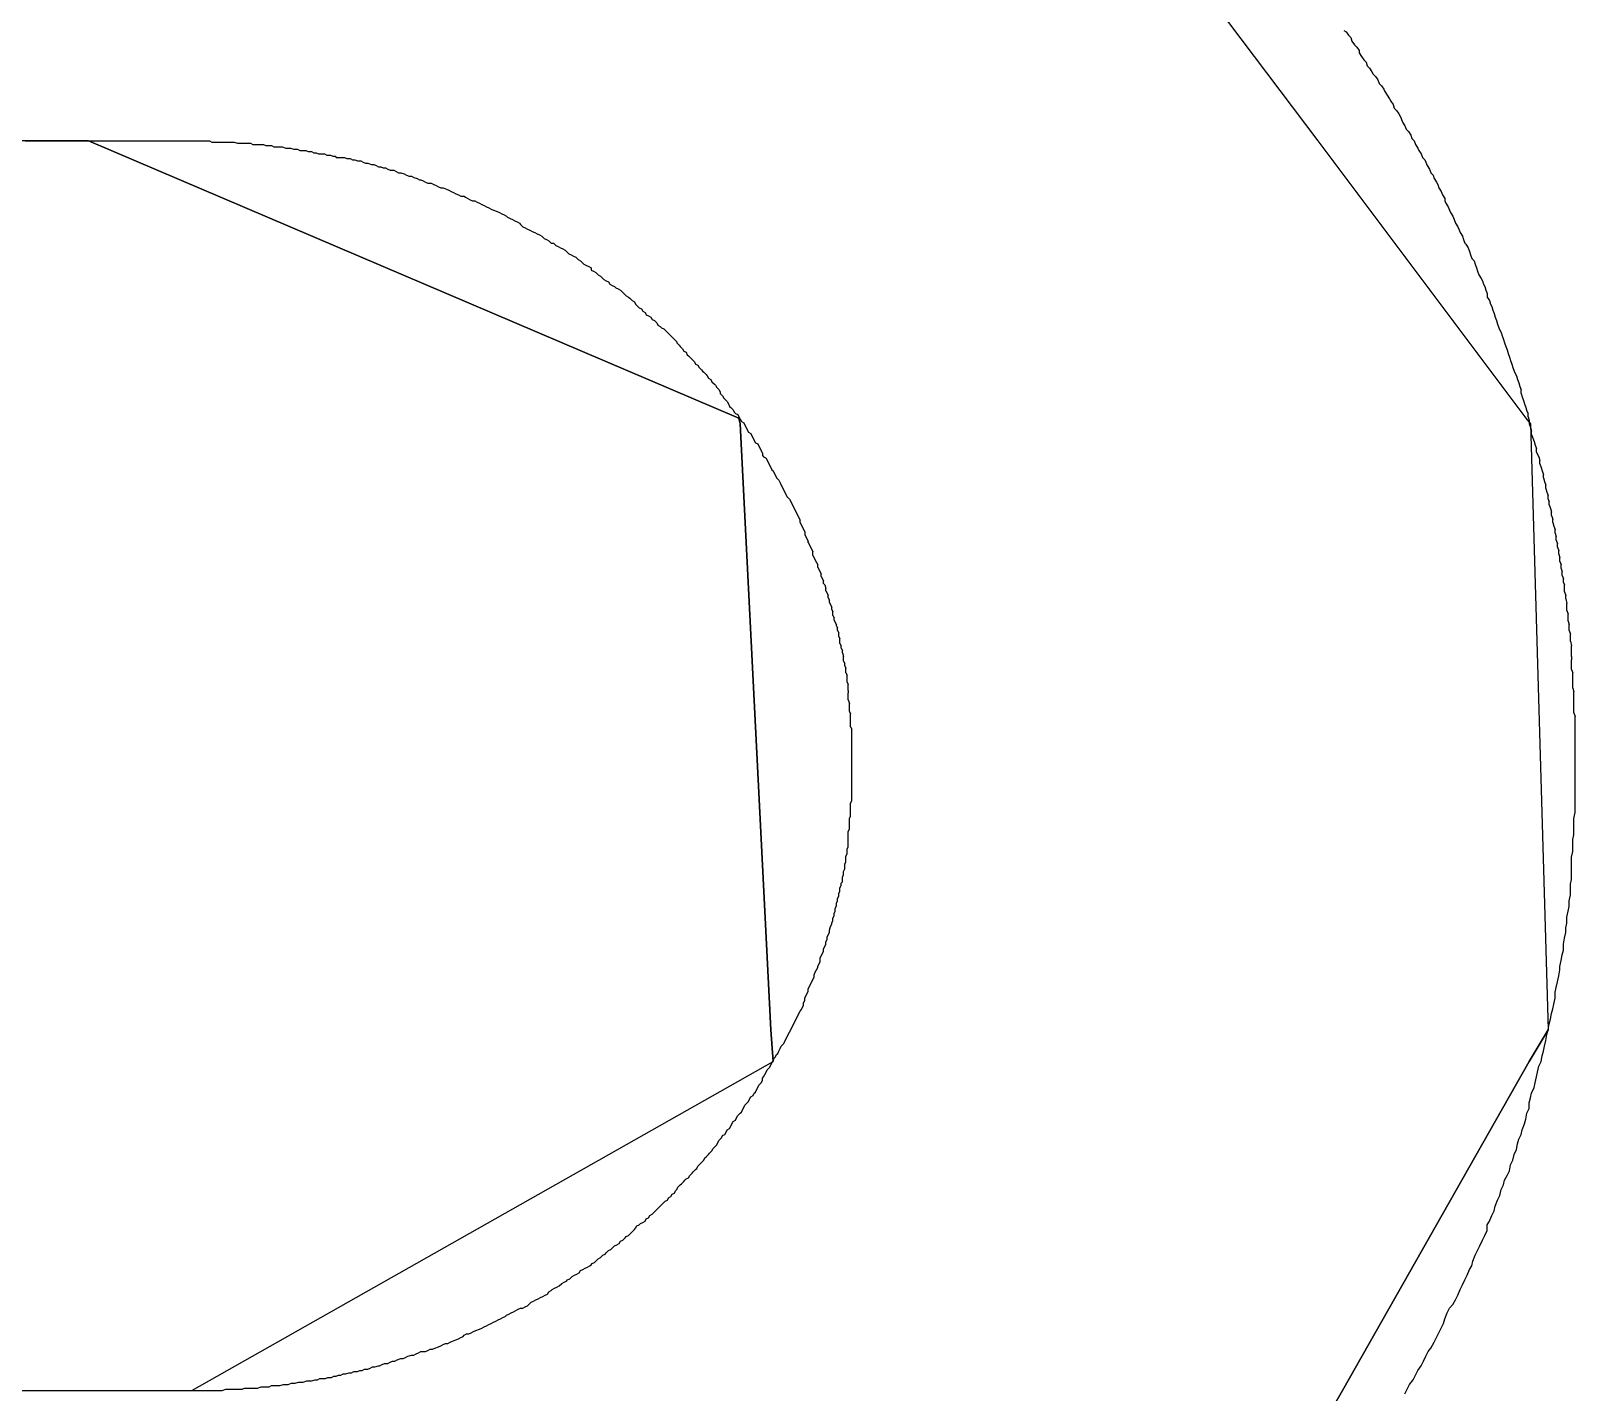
# Model space of a CAD drawing. Extents: x -69.4 to 29.6, y -21.9 to 37.7.
# Drawn here: x -59.58 to -58.265, y 23.219 to 24.378 of the extents above; entities that cross this region are included whole.
import ezdxf

# ---------------------------------------------------------------- set-up
doc = ezdxf.new("R2010")
doc.units = 0
doc.layers.add('gto', color=5, linetype='CONTINUOUS')

msp = doc.modelspace()

# ---------------------------------------------------------------- linework, layer by layer
at = {"layer": 'gto', "color": 5}
for points in [[(-58.582117, 24.414049), (-58.484117, 24.284049), (-58.307117, 24.048048), (-58.303117, 24.043048), (-58.288117, 23.527047), (-58.304117, 23.500047), (-58.463117, 23.220046), (-58.559117, 23.053046), (-58.612117, 22.959046), (-58.738117, 22.894046), (-58.906118, 22.807046), (-59.208118, 22.651045), (-59.579119, 22.628045), (-60.314121, 22.628045)], [(-58.582117, 24.414049), (-58.484117, 24.284049)], [(-58.462117, 24.378049), (-58.460117, 24.377049), (-58.458117, 24.374049), (-58.456117, 24.372049), (-58.455117, 24.369049), (-58.453117, 24.366049), (-58.451117, 24.364049), (-58.449117, 24.361049), (-58.449117, 24.359049), (-58.447117, 24.356049), (-58.445117, 24.353049), (-58.443117, 24.351049), (-58.442117, 24.348049), (-58.440117, 24.346049), (-58.438117, 24.343049), (-58.437117, 24.341049), (-58.435117, 24.339049), (-58.433117, 24.336049), (-58.432117, 24.333049), (-58.430117, 24.331049), (-58.428117, 24.328049), (-58.427117, 24.326049), (-58.425117, 24.323049), (-58.423117, 24.320049), (-58.422117, 24.318049), (-58.420117, 24.315049), (-58.419117, 24.312049), (-58.417117, 24.310049), (-58.415117, 24.307049), (-58.414117, 24.305049), (-58.413117, 24.303049), (-58.412117, 24.300049), (-58.410117, 24.297049), (-58.409117, 24.294049), (-58.407117, 24.292049), (-58.405117, 24.289049), (-58.404117, 24.286049), (-58.402117, 24.284049), (-58.401117, 24.281049), (-58.399117, 24.278049), (-58.398117, 24.276049), (-58.396117, 24.273049), (-58.395117, 24.270049), (-58.393117, 24.268049), (-58.392117, 24.266049), (-58.391117, 24.263049), (-58.389117, 24.260049), (-58.388117, 24.257049), (-58.386117, 24.255049), (-58.385117, 24.252049), (-58.383117, 24.249048), (-58.382117, 24.247048), (-58.381117, 24.244048), (-58.379117, 24.241048), (-58.378117, 24.238048), (-58.376117, 24.235048), (-58.376117, 24.233048), (-58.375117, 24.231048), (-58.373117, 24.228048), (-58.372117, 24.225048), (-58.371117, 24.223048), (-58.369117, 24.220048), (-58.368117, 24.217048), (-58.367117, 24.214048), (-58.365117, 24.211048), (-58.364117, 24.209048), (-58.363117, 24.206048), (-58.361117, 24.203048), (-58.360117, 24.200048), (-58.359117, 24.197048), (-58.358117, 24.196048), (-58.356117, 24.193048), (-58.355117, 24.190048), (-58.354117, 24.187048), (-58.353117, 24.184048), (-58.351117, 24.182048), (-58.350117, 24.179048), (-58.349117, 24.176048), (-58.348117, 24.173048), (-58.347117, 24.170048), (-58.345117, 24.167048), (-58.344117, 24.165048), (-58.343117, 24.162048), (-58.342117, 24.160048), (-58.341117, 24.157048), (-58.340117, 24.154048), (-58.340117, 24.151048), (-58.338117, 24.148048), (-58.337117, 24.145048), (-58.336117, 24.143048), (-58.335117, 24.140048), (-58.334117, 24.137048), (-58.333117, 24.134048), (-58.332117, 24.131048), (-58.331117, 24.128048), (-58.330117, 24.125048), (-58.329117, 24.123048), (-58.328117, 24.121048), (-58.327117, 24.118048), (-58.326117, 24.115048), (-58.325117, 24.112048), (-58.324117, 24.109048), (-58.323117, 24.106048), (-58.322117, 24.103048), (-58.321117, 24.100048), (-58.320117, 24.097048), (-58.319117, 24.094048), (-58.318117, 24.091048), (-58.317117, 24.088048), (-58.316117, 24.086048), (-58.315117, 24.084048), (-58.314117, 24.081048), (-58.313117, 24.078048), (-58.312117, 24.075048), (-58.311117, 24.072048)], [(-59.531119, 24.284049), (-60.00112, 24.284049), (-60.00712, 24.079048), (-60.00712, 23.616047), (-60.00712, 23.557047), (-60.00712, 23.223046), (-59.87612, 23.220046), (-59.443119, 23.220046), (-58.948118, 23.500047), (-58.950118, 23.527047), (-58.976118, 24.043048), (-58.977118, 24.048048), (-59.531119, 24.284049)], [(-59.585119, 24.284049), (-59.578119, 24.284049)], [(-59.578119, 24.284049), (-59.571119, 24.284049)], [(-59.571119, 24.284049), (-59.564119, 24.284049)], [(-59.564119, 24.284049), (-59.556119, 24.284049)], [(-59.556119, 24.284049), (-59.549119, 24.284049)], [(-59.549119, 24.284049), (-59.542119, 24.284049)], [(-59.542119, 24.284049), (-59.536119, 24.284049)], [(-59.536119, 24.284049), (-59.530119, 24.284049)], [(-59.531119, 24.284049), (-58.977118, 24.048048)], [(-59.530119, 24.284049), (-59.523119, 24.284049)], [(-59.523119, 24.284049), (-59.517119, 24.284049)], [(-59.517119, 24.284049), (-59.511119, 24.284049)], [(-59.511119, 24.284049), (-59.505119, 24.284049)], [(-59.505119, 24.284049), (-59.500119, 24.284049)], [(-59.500119, 24.284049), (-59.495119, 24.284049)], [(-59.495119, 24.284049), (-59.490119, 24.284049)], [(-59.490119, 24.284049), (-59.485119, 24.284049)], [(-59.485119, 24.284049), (-59.480119, 24.284049)], [(-59.480119, 24.284049), (-59.475119, 24.284049)], [(-59.475119, 24.284049), (-59.471119, 24.284049)], [(-59.471119, 24.284049), (-59.467119, 24.284049)], [(-59.467119, 24.284049), (-59.464119, 24.284049)], [(-59.464119, 24.284049), (-59.461119, 24.284049)], [(-59.461119, 24.284049), (-59.458119, 24.284049)], [(-59.458119, 24.284049), (-59.455119, 24.284049)], [(-59.455119, 24.284049), (-59.452119, 24.284049)], [(-59.452119, 24.284049), (-59.450119, 24.284049)], [(-59.450119, 24.284049), (-59.448119, 24.284049)], [(-59.448119, 24.284049), (-59.446119, 24.284049)], [(-59.446119, 24.284049), (-59.445119, 24.284049)], [(-59.445119, 24.284049), (-59.444119, 24.284049)], [(-59.444119, 24.284049), (-59.443119, 24.284049)], [(-59.443119, 24.284049), (-59.441119, 24.284049)], [(-59.441119, 24.284049), (-59.439119, 24.284049)], [(-59.439119, 24.284049), (-59.437119, 24.284049)], [(-59.437119, 24.284049), (-59.434119, 24.284049)], [(-59.434119, 24.284049), (-59.432119, 24.284049)], [(-59.432119, 24.284049), (-59.429119, 24.284049)], [(-59.429119, 24.284049), (-59.428119, 24.284049)], [(-59.428119, 24.284049), (-59.426119, 24.283049)], [(-59.426119, 24.283049), (-59.423119, 24.283049)], [(-59.423119, 24.283049), (-59.421119, 24.283049)], [(-59.421119, 24.283049), (-59.419119, 24.283049)], [(-59.419119, 24.283049), (-59.416119, 24.283049)], [(-59.416119, 24.283049), (-59.414119, 24.283049)], [(-59.414119, 24.283049), (-59.411119, 24.283049)], [(-59.411119, 24.283049), (-59.409119, 24.283049)], [(-59.409119, 24.283049), (-59.407119, 24.283049)], [(-59.407119, 24.283049), (-59.404119, 24.282049)], [(-59.404119, 24.282049), (-59.402119, 24.282049)], [(-59.402119, 24.282049), (-59.400119, 24.282049)], [(-59.400119, 24.282049), (-59.397119, 24.282049)], [(-59.397119, 24.282049), (-59.395119, 24.282049)], [(-59.395119, 24.282049), (-59.393119, 24.282049)], [(-59.393119, 24.282049), (-59.391119, 24.281049)], [(-59.391119, 24.281049), (-59.389119, 24.281049)], [(-59.389119, 24.281049), (-59.387119, 24.281049)], [(-59.387119, 24.281049), (-59.384119, 24.281049)], [(-59.384119, 24.281049), (-59.382119, 24.281049)], [(-59.382119, 24.281049), (-59.380119, 24.280049)], [(-59.380119, 24.280049), (-59.377119, 24.280049)], [(-59.377119, 24.280049), (-59.375119, 24.280049)], [(-59.375119, 24.280049), (-59.373119, 24.279049)], [(-59.373119, 24.279049), (-59.370119, 24.279049)], [(-59.370119, 24.279049), (-59.368119, 24.279049)], [(-59.368119, 24.279049), (-59.366119, 24.279049)], [(-59.366119, 24.279049), (-59.363119, 24.278049)], [(-59.363119, 24.278049), (-59.361119, 24.278049)], [(-59.361119, 24.278049), (-59.359119, 24.278049)], [(-59.359119, 24.278049), (-59.356119, 24.277049)], [(-59.356119, 24.277049), (-59.355119, 24.277049)], [(-59.355119, 24.277049), (-59.353119, 24.277049)], [(-59.353119, 24.277049), (-59.351119, 24.276049)], [(-59.351119, 24.276049), (-59.348119, 24.276049)], [(-59.348119, 24.276049), (-59.346119, 24.276049)], [(-59.346119, 24.276049), (-59.344119, 24.275049)], [(-59.344119, 24.275049), (-59.341119, 24.275049)], [(-59.341119, 24.275049), (-59.339119, 24.274049)], [(-58.484117, 24.284049), (-58.307117, 24.048048)], [(-59.339119, 24.274049), (-59.337119, 24.274049)], [(-59.337119, 24.274049), (-59.335119, 24.273049)], [(-59.335119, 24.273049), (-59.332119, 24.273049)], [(-59.332119, 24.273049), (-59.330119, 24.273049)], [(-59.330119, 24.273049), (-59.328119, 24.272049)], [(-59.328119, 24.272049), (-59.325119, 24.272049)], [(-59.325119, 24.272049), (-59.323119, 24.271049)], [(-59.323119, 24.271049), (-59.321119, 24.271049)], [(-59.321119, 24.271049), (-59.320119, 24.270049)], [(-59.320119, 24.270049), (-59.317119, 24.270049)], [(-59.317119, 24.270049), (-59.315119, 24.270049)], [(-59.315119, 24.270049), (-59.313119, 24.270049)], [(-59.313119, 24.270049), (-59.311119, 24.269049)], [(-59.311119, 24.269049), (-59.308119, 24.269049)], [(-59.308119, 24.269049), (-59.306119, 24.268049)], [(-59.306119, 24.268049), (-59.304119, 24.268049)], [(-59.304119, 24.268049), (-59.302119, 24.267049)], [(-59.302119, 24.267049), (-59.299119, 24.267049)], [(-59.299119, 24.267049), (-59.297119, 24.266049)], [(-59.297119, 24.266049), (-59.295119, 24.265049)], [(-59.295119, 24.265049), (-59.293119, 24.265049)], [(-59.293119, 24.265049), (-59.290119, 24.264049)], [(-59.290119, 24.264049), (-59.288119, 24.264049)], [(-59.288119, 24.264049), (-59.286119, 24.263049)], [(-59.286119, 24.263049), (-59.284119, 24.262049)], [(-59.284119, 24.262049), (-59.282119, 24.262049)], [(-59.282119, 24.262049), (-59.280119, 24.261049)], [(-59.280119, 24.261049), (-59.278119, 24.261049)], [(-59.278119, 24.261049), (-59.276119, 24.260049)], [(-59.276119, 24.260049), (-59.274119, 24.259049)], [(-59.274119, 24.259049), (-59.271119, 24.259049)], [(-59.271119, 24.259049), (-59.269119, 24.258049)], [(-59.269119, 24.258049), (-59.267119, 24.257049)], [(-59.267119, 24.257049), (-59.265119, 24.257049)], [(-59.265119, 24.257049), (-59.262119, 24.256049)], [(-59.262119, 24.256049), (-59.260119, 24.255049)], [(-59.260119, 24.255049), (-59.258119, 24.254049)], [(-59.258119, 24.254049), (-59.256119, 24.254049)], [(-59.256119, 24.254049), (-59.254119, 24.253049)], [(-59.254119, 24.253049), (-59.251119, 24.252049)], [(-59.251119, 24.252049), (-59.249118, 24.251049)], [(-59.249118, 24.251049), (-59.248118, 24.251049)], [(-59.248118, 24.251049), (-59.246118, 24.250049)], [(-59.246118, 24.250049), (-59.244118, 24.249048)], [(-59.244118, 24.249048), (-59.242118, 24.248048)], [(-59.242118, 24.248048), (-59.239118, 24.248048)], [(-59.239118, 24.248048), (-59.237118, 24.247048)], [(-59.237118, 24.247048), (-59.235118, 24.246048)], [(-59.235118, 24.246048), (-59.233118, 24.245048)], [(-59.233118, 24.245048), (-59.231118, 24.244048)], [(-59.231118, 24.244048), (-59.229118, 24.244048)], [(-59.229118, 24.244048), (-59.226118, 24.243048)], [(-59.226118, 24.243048), (-59.224118, 24.242048)], [(-59.224118, 24.242048), (-59.222118, 24.241048)], [(-59.222118, 24.241048), (-59.220118, 24.240048)], [(-59.220118, 24.240048), (-59.218118, 24.239048)], [(-59.218118, 24.239048), (-59.216118, 24.238048)], [(-59.216118, 24.238048), (-59.214118, 24.237048)], [(-59.214118, 24.237048), (-59.211118, 24.237048)], [(-59.211118, 24.237048), (-59.210118, 24.236048)], [(-59.210118, 24.236048), (-59.208118, 24.235048)], [(-59.208118, 24.235048), (-59.206118, 24.234048)], [(-59.206118, 24.234048), (-59.204118, 24.233048)], [(-59.204118, 24.233048), (-59.202118, 24.233048)], [(-59.202118, 24.233048), (-59.200118, 24.232048)], [(-59.200118, 24.232048), (-59.198118, 24.231048)], [(-59.198118, 24.231048), (-59.196118, 24.230048)], [(-59.196118, 24.230048), (-59.194118, 24.229048)], [(-59.194118, 24.229048), (-59.192118, 24.228048)], [(-59.192118, 24.228048), (-59.190118, 24.227048)], [(-59.190118, 24.227048), (-59.188118, 24.226048)], [(-59.188118, 24.226048), (-59.186118, 24.225048)], [(-59.186118, 24.225048), (-59.183118, 24.224048)], [(-59.183118, 24.224048), (-59.181118, 24.223048)], [(-59.181118, 24.223048), (-59.179118, 24.222048)], [(-59.179118, 24.222048), (-59.177118, 24.221048)], [(-59.177118, 24.221048), (-59.175118, 24.220048)], [(-59.175118, 24.220048), (-59.174118, 24.219048)], [(-59.174118, 24.219048), (-59.172118, 24.218048)], [(-59.172118, 24.218048), (-59.170118, 24.217048)], [(-59.170118, 24.217048), (-59.168118, 24.216048)], [(-59.168118, 24.216048), (-59.166118, 24.215048)], [(-59.166118, 24.215048), (-59.164118, 24.214048)], [(-59.164118, 24.214048), (-59.163118, 24.213048)], [(-59.163118, 24.213048), (-59.161118, 24.211048)], [(-59.161118, 24.211048), (-59.159118, 24.210048)], [(-59.159118, 24.210048), (-59.157118, 24.209048)], [(-59.157118, 24.209048), (-59.155118, 24.208048)], [(-59.155118, 24.208048), (-59.153118, 24.207048)], [(-59.153118, 24.207048), (-59.151118, 24.206048)], [(-59.151118, 24.206048), (-59.149118, 24.205048)], [(-59.149118, 24.205048), (-59.147118, 24.204048)], [(-59.147118, 24.204048), (-59.145118, 24.203048)], [(-59.145118, 24.203048), (-59.143118, 24.201048)], [(-59.143118, 24.201048), (-59.141118, 24.200048)], [(-59.141118, 24.200048), (-59.139118, 24.199048)], [(-59.139118, 24.199048), (-59.138118, 24.198048)], [(-59.138118, 24.198048), (-59.137118, 24.197048)], [(-59.137118, 24.197048), (-59.135118, 24.197048)], [(-59.135118, 24.197048), (-59.133118, 24.195048)], [(-59.133118, 24.195048), (-59.131118, 24.194048)], [(-59.131118, 24.194048), (-59.129118, 24.193048)], [(-59.129118, 24.193048), (-59.127118, 24.192048)], [(-59.127118, 24.192048), (-59.125118, 24.191048)], [(-59.125118, 24.191048), (-59.123118, 24.189048)], [(-59.123118, 24.189048), (-59.122118, 24.188048)], [(-59.122118, 24.188048), (-59.120118, 24.187048)], [(-59.120118, 24.187048), (-59.118118, 24.186048)], [(-59.118118, 24.186048), (-59.116118, 24.185048)], [(-59.116118, 24.185048), (-59.114118, 24.183048)], [(-59.114118, 24.183048), (-59.112118, 24.182048)], [(-59.112118, 24.182048), (-59.111118, 24.181048)], [(-59.111118, 24.181048), (-59.109118, 24.179048)], [(-59.109118, 24.179048), (-59.107118, 24.178048)], [(-59.107118, 24.178048), (-59.105118, 24.177048)], [(-59.105118, 24.177048), (-59.103118, 24.176048)], [(-59.103118, 24.176048), (-59.103118, 24.174048)], [(-59.103118, 24.174048), (-59.101118, 24.173048)], [(-59.101118, 24.173048), (-59.099118, 24.172048)], [(-59.099118, 24.172048), (-59.097118, 24.170048)], [(-59.097118, 24.170048), (-59.095118, 24.169048)], [(-59.095118, 24.169048), (-59.094118, 24.168048)], [(-59.094118, 24.168048), (-59.092118, 24.166048)], [(-59.092118, 24.166048), (-59.090118, 24.165048)], [(-59.090118, 24.165048), (-59.088118, 24.164048)], [(-59.088118, 24.164048), (-59.087118, 24.162048)], [(-59.087118, 24.162048), (-59.085118, 24.161048)], [(-59.085118, 24.161048), (-59.083118, 24.160048)], [(-59.083118, 24.160048), (-59.082118, 24.159048)], [(-59.082118, 24.159048), (-59.080118, 24.158048)], [(-59.080118, 24.158048), (-59.078118, 24.157048)], [(-59.078118, 24.157048), (-59.076118, 24.155048)], [(-59.076118, 24.155048), (-59.075118, 24.154048)], [(-59.075118, 24.154048), (-59.073118, 24.152048)], [(-59.073118, 24.152048), (-59.071118, 24.151048)], [(-59.071118, 24.151048), (-59.070118, 24.150048)], [(-59.070118, 24.150048), (-59.068118, 24.148048)], [(-59.068118, 24.148048), (-59.066118, 24.147048)], [(-59.066118, 24.147048), (-59.065118, 24.145048)], [(-59.065118, 24.145048), (-59.064118, 24.144048)], [(-59.064118, 24.144048), (-59.062118, 24.142048)], [(-59.062118, 24.142048), (-59.060118, 24.141048)], [(-59.060118, 24.141048), (-59.059118, 24.139048)], [(-59.059118, 24.139048), (-59.057118, 24.138048)], [(-59.057118, 24.138048), (-59.056118, 24.136048)], [(-59.056118, 24.136048), (-59.054118, 24.135048)], [(-59.054118, 24.135048), (-59.052118, 24.134048)], [(-59.052118, 24.134048), (-59.051118, 24.132048)], [(-59.051118, 24.132048), (-59.049118, 24.131048)], [(-59.049118, 24.131048), (-59.047118, 24.129048)], [(-59.047118, 24.129048), (-59.046118, 24.127048)], [(-59.046118, 24.127048), (-59.044118, 24.126048)], [(-59.044118, 24.126048), (-59.043118, 24.125048)], [(-59.043118, 24.125048), (-59.041118, 24.124048)], [(-59.041118, 24.124048), (-59.039118, 24.122048)], [(-59.039118, 24.122048), (-59.038118, 24.121048)], [(-59.038118, 24.121048), (-59.036118, 24.119048)], [(-59.036118, 24.119048), (-59.035118, 24.118048)], [(-59.035118, 24.118048), (-59.033118, 24.116048)], [(-59.033118, 24.116048), (-59.032118, 24.115048)], [(-59.032118, 24.115048), (-59.030118, 24.113048)], [(-59.030118, 24.113048), (-59.030118, 24.112048)], [(-59.030118, 24.112048), (-59.028118, 24.110048)], [(-59.028118, 24.110048), (-59.027118, 24.109048)], [(-59.027118, 24.109048), (-59.025118, 24.107048)], [(-59.025118, 24.107048), (-59.024118, 24.105048)], [(-59.024118, 24.105048), (-59.022118, 24.104048)], [(-59.022118, 24.104048), (-59.021118, 24.102048)], [(-59.021118, 24.102048), (-59.020118, 24.101048)], [(-59.020118, 24.101048), (-59.018118, 24.099048)], [(-59.018118, 24.099048), (-59.017118, 24.098048)], [(-59.017118, 24.098048), (-59.015118, 24.096048)], [(-59.015118, 24.096048), (-59.014118, 24.094048)], [(-59.014118, 24.094048), (-59.012118, 24.093048)], [(-59.012118, 24.093048), (-59.011118, 24.091048)], [(-59.011118, 24.091048), (-59.009118, 24.089048)], [(-59.009118, 24.089048), (-59.008118, 24.088048)], [(-59.008118, 24.088048), (-59.007118, 24.087048)], [(-59.007118, 24.087048), (-59.005118, 24.085048)], [(-59.005118, 24.085048), (-59.004118, 24.084048)], [(-59.004118, 24.084048), (-59.003118, 24.082048)], [(-59.003118, 24.082048), (-59.001118, 24.081048)], [(-59.001118, 24.081048), (-59.000118, 24.079048)], [(-59.000118, 24.079048), (-58.998118, 24.077048)], [(-58.998118, 24.077048), (-58.997118, 24.076048)], [(-58.997118, 24.076048), (-58.996118, 24.074048)], [(-58.996118, 24.074048), (-58.994118, 24.072048)], [(-58.994118, 24.072048), (-58.993118, 24.070048)], [(-58.993118, 24.070048), (-58.993118, 24.069048)], [(-58.993118, 24.069048), (-58.991118, 24.067048)], [(-58.991118, 24.067048), (-58.990118, 24.065048)], [(-58.990118, 24.065048), (-58.989118, 24.064048)], [(-58.311117, 24.069048), (-58.311117, 24.072048)], [(-58.311117, 24.069048), (-58.310117, 24.066048), (-58.309117, 24.063048), (-58.308117, 24.060048), (-58.307117, 24.057048), (-58.306117, 24.054048), (-58.305117, 24.052048)], [(-58.989118, 24.064048), (-58.987118, 24.062048)], [(-58.987118, 24.062048), (-58.986118, 24.060048)], [(-58.986118, 24.060048), (-58.985118, 24.058048)], [(-58.985118, 24.058048), (-58.984118, 24.057048)], [(-58.984118, 24.057048), (-58.982118, 24.055048)], [(-58.982118, 24.055048), (-58.981118, 24.053048)], [(-58.981118, 24.053048), (-58.980118, 24.052048)], [(-58.980118, 24.052048), (-58.978118, 24.051048)], [(-58.305117, 24.049048), (-58.305117, 24.052048)], [(-58.978118, 24.051048), (-58.977118, 24.049048)], [(-58.977118, 24.049048), (-58.976118, 24.047048)], [(-58.977118, 24.048048), (-58.976118, 24.043048)], [(-58.976118, 24.047048), (-58.975118, 24.045048)], [(-58.976118, 24.043048), (-58.950118, 23.527047)], [(-58.975118, 24.045048), (-58.973118, 24.044048)], [(-58.973118, 24.044048), (-58.972118, 24.042048)], [(-58.972118, 24.042048), (-58.971118, 24.040048)], [(-58.971118, 24.040048), (-58.970118, 24.038048)], [(-58.307117, 24.048048), (-58.303117, 24.043048)], [(-58.305117, 24.049048), (-58.304117, 24.046048), (-58.304117, 24.043048)], [(-58.304117, 24.043048), (-58.303117, 24.040048), (-58.302117, 24.037048)], [(-58.303117, 24.043048), (-58.288117, 23.527047)], [(-58.970118, 24.038048), (-58.969118, 24.036048)], [(-58.969118, 24.036048), (-58.967118, 24.035048)], [(-58.967118, 24.035048), (-58.966118, 24.033048)], [(-58.966118, 24.033048), (-58.965118, 24.031048)], [(-58.965118, 24.031048), (-58.964118, 24.029048)], [(-58.964118, 24.029048), (-58.963118, 24.027048)], [(-58.963118, 24.027048), (-58.961118, 24.026048)], [(-58.961118, 24.026048), (-58.960118, 24.024048)], [(-58.302117, 24.034048), (-58.302117, 24.037048)], [(-58.302117, 24.034048), (-58.301117, 24.031048), (-58.300117, 24.028048), (-58.299117, 24.025048), (-58.298117, 24.022048)], [(-58.960118, 24.024048), (-58.959118, 24.022048)], [(-58.959118, 24.022048), (-58.958118, 24.020048)], [(-58.958118, 24.020048), (-58.957118, 24.018048)], [(-58.957118, 24.018048), (-58.957118, 24.016048)], [(-58.957118, 24.016048), (-58.956118, 24.015048)], [(-58.956118, 24.015048), (-58.954118, 24.014048)], [(-58.954118, 24.014048), (-58.953118, 24.012048)], [(-58.953118, 24.012048), (-58.952118, 24.010048)], [(-58.298117, 24.019048), (-58.298117, 24.022048)], [(-58.298117, 24.019048), (-58.297117, 24.017048), (-58.296117, 24.015048), (-58.295117, 24.012048)], [(-58.295117, 24.009048), (-58.295117, 24.012048)], [(-58.952118, 24.010048), (-58.951118, 24.008048)], [(-58.951118, 24.008048), (-58.950118, 24.006048)], [(-58.950118, 24.006048), (-58.949118, 24.004048)], [(-58.949118, 24.004048), (-58.948118, 24.003048)], [(-58.948118, 24.003048), (-58.947118, 24.001048)], [(-58.947118, 24.001048), (-58.946118, 23.999048)], [(-58.946118, 23.999048), (-58.945118, 23.997048)], [(-58.295117, 24.009048), (-58.294117, 24.006048), (-58.293117, 24.003048), (-58.292117, 24.000048)], [(-58.292117, 23.997048), (-58.292117, 24.000048)], [(-58.945118, 23.997048), (-58.943118, 23.995048)], [(-58.943118, 23.995048), (-58.942118, 23.993048)], [(-58.942118, 23.993048), (-58.941118, 23.991048)], [(-58.941118, 23.991048), (-58.940118, 23.989048)], [(-58.940118, 23.989048), (-58.939118, 23.987048)], [(-58.939118, 23.987048), (-58.938118, 23.985048)], [(-58.292117, 23.997048), (-58.291117, 23.994048), (-58.290117, 23.991048)], [(-58.290117, 23.988048), (-58.290117, 23.991048)], [(-58.290117, 23.988048), (-58.289117, 23.985048), (-58.288117, 23.982048)], [(-58.938118, 23.985048), (-58.937118, 23.983048)], [(-58.937118, 23.983048), (-58.936118, 23.981048)], [(-58.936118, 23.981048), (-58.935118, 23.980048)], [(-58.935118, 23.980048), (-58.934118, 23.979048)], [(-58.934118, 23.979048), (-58.933118, 23.977048)], [(-58.933118, 23.977048), (-58.932118, 23.975048)], [(-58.932118, 23.975048), (-58.931118, 23.973048)], [(-58.931118, 23.973048), (-58.930118, 23.971048)], [(-58.288117, 23.979048), (-58.288117, 23.982048)], [(-58.288117, 23.979048), (-58.287117, 23.977048)], [(-58.287117, 23.974048), (-58.287117, 23.977048)], [(-58.287117, 23.974048), (-58.286117, 23.971048), (-58.285117, 23.968048)], [(-58.930118, 23.971048), (-58.929118, 23.969048)], [(-58.929118, 23.969048), (-58.928118, 23.967048)], [(-58.928118, 23.967048), (-58.927118, 23.965048)], [(-58.927118, 23.965048), (-58.926118, 23.963048)], [(-58.926118, 23.963048), (-58.925118, 23.961048)], [(-58.925118, 23.959048), (-58.925118, 23.961048)], [(-58.285117, 23.965048), (-58.285117, 23.968048)], [(-58.285117, 23.965048), (-58.284117, 23.962048)], [(-58.284117, 23.959048), (-58.284117, 23.962048)], [(-58.925118, 23.959048), (-58.924118, 23.957048)], [(-58.924118, 23.957048), (-58.923118, 23.955048)], [(-58.923118, 23.955048), (-58.922118, 23.953048)], [(-58.922118, 23.953048), (-58.921118, 23.951048)], [(-58.921118, 23.951048), (-58.921118, 23.949048)], [(-58.921118, 23.949048), (-58.920118, 23.947048)], [(-58.920118, 23.947048), (-58.919118, 23.945048)], [(-58.284117, 23.959048), (-58.283117, 23.956048), (-58.282117, 23.953048)], [(-58.282117, 23.950048), (-58.282117, 23.953048)], [(-58.282117, 23.950048), (-58.281117, 23.947048)], [(-58.281117, 23.944048), (-58.281117, 23.947048)], [(-58.919118, 23.945048), (-58.918118, 23.943048)], [(-58.918118, 23.942048), (-58.918118, 23.943048)], [(-58.918118, 23.942048), (-58.917118, 23.940048)], [(-58.917118, 23.940048), (-58.916118, 23.938048)], [(-58.916118, 23.938048), (-58.915118, 23.936048)], [(-58.915118, 23.936048), (-58.914118, 23.934048)], [(-58.914118, 23.931048), (-58.914118, 23.934048)], [(-58.281117, 23.944048), (-58.280117, 23.941048)], [(-58.280117, 23.938048), (-58.280117, 23.941048)], [(-58.280117, 23.938048), (-58.279117, 23.935048)], [(-58.279117, 23.932048), (-58.279117, 23.935048)], [(-58.914118, 23.931048), (-58.913118, 23.929048)], [(-58.913118, 23.929048), (-58.912118, 23.927048)], [(-58.912118, 23.927048), (-58.911118, 23.925048)], [(-58.911118, 23.925048), (-58.910118, 23.923048)], [(-58.910118, 23.921048), (-58.910118, 23.923048)], [(-58.910118, 23.921048), (-58.909118, 23.919048)], [(-58.279117, 23.932048), (-58.278117, 23.929048)], [(-58.278117, 23.926048), (-58.278117, 23.929048)], [(-58.278117, 23.926048), (-58.277117, 23.923048)], [(-58.277117, 23.920048), (-58.277117, 23.923048)], [(-58.277117, 23.920048), (-58.276117, 23.917048)], [(-58.909118, 23.919048), (-58.908118, 23.917048)], [(-58.908118, 23.917048), (-58.907118, 23.915048)], [(-58.907118, 23.913048), (-58.907118, 23.915048)], [(-58.907118, 23.913048), (-58.906118, 23.911048)], [(-58.906118, 23.911048), (-58.905118, 23.909048)], [(-58.905118, 23.907048), (-58.905118, 23.909048)], [(-58.905118, 23.907048), (-58.904118, 23.906048)], [(-58.276117, 23.914048), (-58.276117, 23.917048)], [(-58.276117, 23.914048), (-58.275117, 23.911048)], [(-58.275117, 23.908048), (-58.275117, 23.911048)], [(-58.275117, 23.908048), (-58.274117, 23.906048)], [(-58.904118, 23.906048), (-58.903118, 23.903048)], [(-58.903118, 23.901048), (-58.903118, 23.903048)], [(-58.903118, 23.901048), (-58.902118, 23.899048)], [(-58.902118, 23.899048), (-58.901118, 23.897048)], [(-58.901118, 23.895048), (-58.901118, 23.897048)], [(-58.901118, 23.895048), (-58.900118, 23.893048)], [(-58.274117, 23.903048), (-58.274117, 23.906048)], [(-58.274117, 23.900048), (-58.274117, 23.903048)], [(-58.274117, 23.900048), (-58.273117, 23.897048)], [(-58.273117, 23.894048), (-58.273117, 23.897048)], [(-58.273117, 23.894048), (-58.272117, 23.890048)], [(-58.900118, 23.891048), (-58.900118, 23.893048)], [(-58.900118, 23.891048), (-58.899118, 23.889048)], [(-58.899118, 23.889048), (-58.898118, 23.887048)], [(-58.898118, 23.885048), (-58.898118, 23.887048)], [(-58.898118, 23.885048), (-58.897118, 23.883048)], [(-58.897118, 23.880048), (-58.897118, 23.883048)], [(-58.272117, 23.887048), (-58.272117, 23.890048)], [(-58.272117, 23.884048), (-58.272117, 23.887048)], [(-58.272117, 23.884048), (-58.271117, 23.881048)], [(-58.271117, 23.878048), (-58.271117, 23.881048)], [(-58.897118, 23.880048), (-58.896118, 23.878048)], [(-58.896118, 23.876048), (-58.896118, 23.878048)], [(-58.896118, 23.876048), (-58.895118, 23.874048)], [(-58.895118, 23.874048), (-58.894118, 23.872048)], [(-58.894118, 23.871048), (-58.894118, 23.872048)], [(-58.894118, 23.871048), (-58.893118, 23.869048)], [(-58.893118, 23.867048), (-58.893118, 23.869048)], [(-58.271117, 23.875048), (-58.271117, 23.878048)], [(-58.271117, 23.875048), (-58.270117, 23.872048)], [(-58.270117, 23.870048), (-58.270117, 23.872048)], [(-58.270117, 23.867048), (-58.270117, 23.870048)], [(-58.893118, 23.867048), (-58.892118, 23.865048)], [(-58.892118, 23.862048), (-58.892118, 23.865048)], [(-58.892118, 23.862048), (-58.891118, 23.860048)], [(-58.891118, 23.856048), (-58.891118, 23.858048), (-58.891118, 23.860048)], [(-58.891118, 23.856048), (-58.890118, 23.854048)], [(-58.270117, 23.867048), (-58.269117, 23.864048)], [(-58.269117, 23.861048), (-58.269117, 23.864048)], [(-58.269117, 23.858048), (-58.269117, 23.861048)], [(-58.269117, 23.858048), (-58.268117, 23.854048)], [(-58.890118, 23.852048), (-58.890118, 23.854048)], [(-58.890118, 23.852048), (-58.889118, 23.850048)], [(-58.889118, 23.848048), (-58.889118, 23.850048)], [(-58.889118, 23.848048), (-58.888118, 23.845048)], [(-58.888118, 23.841048), (-58.888118, 23.843048), (-58.888118, 23.845048)], [(-58.888118, 23.841048), (-58.887118, 23.839048)], [(-58.268117, 23.851048), (-58.268117, 23.854048)], [(-58.268117, 23.848048), (-58.268117, 23.851048)], [(-58.268117, 23.845048), (-58.268117, 23.848048)], [(-58.268117, 23.845048), (-58.268117, 23.842048)], [(-58.268117, 23.839048), (-58.268117, 23.842048)], [(-58.887118, 23.837048), (-58.887118, 23.839048)], [(-58.887118, 23.837048), (-58.886118, 23.835048)], [(-58.886118, 23.831048), (-58.886118, 23.834048), (-58.886118, 23.835048)], [(-58.886118, 23.831048), (-58.885118, 23.829048)], [(-58.885118, 23.823048), (-58.885118, 23.825048), (-58.885118, 23.827048), (-58.885118, 23.829048)], [(-58.268117, 23.836048), (-58.268117, 23.839048)], [(-58.268117, 23.834048), (-58.268117, 23.836048)], [(-58.268117, 23.834048), (-58.267117, 23.831048)], [(-58.267117, 23.827048), (-58.267117, 23.831048)], [(-58.885118, 23.823048), (-58.884118, 23.821048)], [(-58.884118, 23.816048), (-58.884118, 23.818048), (-58.884118, 23.821048)], [(-58.884118, 23.816048), (-58.884118, 23.814048)], [(-58.267117, 23.824048), (-58.267117, 23.827048)], [(-58.267117, 23.821048), (-58.267117, 23.824048)], [(-58.267117, 23.818048), (-58.267117, 23.821048)], [(-58.267117, 23.818048), (-58.266117, 23.815048)], [(-58.266117, 23.812048), (-58.266117, 23.815048)], [(-58.884118, 23.808048), (-58.884118, 23.810048), (-58.884118, 23.812048), (-58.884118, 23.814048)], [(-58.884118, 23.808048), (-58.883118, 23.805048)], [(-58.883118, 23.798048), (-58.883118, 23.799048), (-58.883118, 23.801048), (-58.883118, 23.803048), (-58.883118, 23.805048)], [(-58.266117, 23.809048), (-58.266117, 23.812048)], [(-58.266117, 23.806048), (-58.266117, 23.809048)], [(-58.266117, 23.802048), (-58.266117, 23.806048)], [(-58.266117, 23.799048), (-58.266117, 23.802048)], [(-58.883118, 23.798048), (-58.882118, 23.796048)], [(-58.882118, 23.785048), (-58.882118, 23.787048), (-58.882118, 23.789048), (-58.882118, 23.791048), (-58.882118, 23.793048), (-58.882118, 23.796048)], [(-58.266117, 23.797048), (-58.266117, 23.799048)], [(-58.266117, 23.797048), (-58.265117, 23.794048)], [(-58.265117, 23.791048), (-58.265117, 23.794048)], [(-58.265117, 23.788048), (-58.265117, 23.791048)], [(-59.443119, 23.220046), (-59.440119, 23.220046), (-59.438119, 23.220046), (-59.435119, 23.220046), (-59.433119, 23.220046), (-59.430119, 23.220046), (-59.429119, 23.220046), (-59.427119, 23.220046), (-59.424119, 23.220046), (-59.422119, 23.220046), (-59.419119, 23.220046), (-59.417119, 23.220046), (-59.414119, 23.221046), (-59.412119, 23.221046), (-59.410119, 23.221046), (-59.407119, 23.221046), (-59.405119, 23.221046), (-59.402119, 23.221046), (-59.400119, 23.221046), (-59.398119, 23.222046), (-59.395119, 23.222046), (-59.393119, 23.222046), (-59.391119, 23.222046), (-59.389119, 23.222046), (-59.387119, 23.222046), (-59.384119, 23.223046), (-59.382119, 23.223046), (-59.379119, 23.223046), (-59.377119, 23.223046), (-59.375119, 23.224046), (-59.372119, 23.224046), (-59.370119, 23.224046), (-59.368119, 23.224046), (-59.365119, 23.225046), (-59.363119, 23.225046), (-59.361119, 23.225046), (-59.358119, 23.226046), (-59.356119, 23.226046), (-59.355119, 23.226046), (-59.352119, 23.227046), (-59.350119, 23.227046), (-59.348119, 23.227046), (-59.345119, 23.228046), (-59.343119, 23.228046), (-59.341119, 23.228046), (-59.338119, 23.229046), (-59.336119, 23.229046), (-59.334119, 23.230046), (-59.331119, 23.230046), (-59.329119, 23.230046), (-59.327119, 23.231046), (-59.324119, 23.231046), (-59.322119, 23.232046), (-59.320119, 23.232046), (-59.318119, 23.233046), (-59.316119, 23.233046), (-59.314119, 23.234046), (-59.312119, 23.234046), (-59.309119, 23.235046), (-59.307119, 23.235046), (-59.305119, 23.236046), (-59.302119, 23.236046), (-59.300119, 23.237046), (-59.298119, 23.237046), (-59.296119, 23.238046), (-59.293119, 23.238046), (-59.291119, 23.239046), (-59.289119, 23.240046), (-59.287119, 23.240046), (-59.284119, 23.241046), (-59.283119, 23.241046), (-59.281119, 23.242046), (-59.279119, 23.243046), (-59.276119, 23.243046), (-59.274119, 23.244046), (-59.272119, 23.245046), (-59.270119, 23.245046), (-59.268119, 23.246046), (-59.265119, 23.247046), (-59.263119, 23.247046), (-59.261119, 23.248046), (-59.259119, 23.249046), (-59.256119, 23.250047), (-59.254119, 23.250047), (-59.252119, 23.251047), (-59.250119, 23.252047), (-59.248118, 23.253047), (-59.246118, 23.253047), (-59.244118, 23.253047), (-59.242118, 23.254047), (-59.240118, 23.255047), (-59.238118, 23.255047), (-59.236118, 23.256047), (-59.233118, 23.257047), (-59.231118, 23.258047), (-59.229118, 23.259047), (-59.227118, 23.260047), (-59.225118, 23.260047), (-59.223118, 23.261047), (-59.221118, 23.262047), (-59.218118, 23.263047), (-59.216118, 23.264047), (-59.214118, 23.265047), (-59.212118, 23.266047), (-59.211118, 23.267047), (-59.209118, 23.268047), (-59.207118, 23.268047), (-59.205118, 23.269047), (-59.203118, 23.270047), (-59.201118, 23.271047), (-59.198118, 23.272047), (-59.196118, 23.273047), (-59.194118, 23.274047), (-59.192118, 23.275047), (-59.190118, 23.276047), (-59.188118, 23.277047), (-59.186118, 23.278047), (-59.184118, 23.279047), (-59.182118, 23.280047), (-59.180118, 23.281047), (-59.178118, 23.282047), (-59.176118, 23.283047), (-59.175118, 23.284047), (-59.173118, 23.285047), (-59.171118, 23.286047), (-59.169118, 23.287047), (-59.167118, 23.288047), (-59.165118, 23.289047), (-59.163118, 23.290047), (-59.161118, 23.290047), (-59.159118, 23.291047), (-59.157118, 23.292047), (-59.155118, 23.294047), (-59.154118, 23.295047), (-59.152118, 23.296047), (-59.150118, 23.297047), (-59.148118, 23.298047), (-59.146118, 23.299047), (-59.144118, 23.300047), (-59.142118, 23.301047), (-59.140118, 23.302047), (-59.139118, 23.304047), (-59.137118, 23.305047), (-59.136118, 23.306047), (-59.134118, 23.307047), (-59.132118, 23.308047), (-59.130118, 23.309047), (-59.128118, 23.311047), (-59.126118, 23.312047), (-59.124118, 23.313047), (-59.123118, 23.314047), (-59.121118, 23.315047), (-59.119118, 23.317047), (-59.117118, 23.318047), (-59.115118, 23.319047), (-59.113118, 23.320047), (-59.112118, 23.322047), (-59.110118, 23.323047), (-59.108118, 23.324047), (-59.106118, 23.325047), (-59.104118, 23.326047), (-59.103118, 23.327047), (-59.102118, 23.328047), (-59.100118, 23.329047), (-59.098118, 23.331047), (-59.097118, 23.332047), (-59.095118, 23.333047), (-59.093118, 23.335047), (-59.091118, 23.336047), (-59.090118, 23.337047), (-59.088118, 23.339047), (-59.086118, 23.340047), (-59.085118, 23.341047), (-59.083118, 23.343047), (-59.081118, 23.344047), (-59.079118, 23.345047), (-59.078118, 23.347047), (-59.076118, 23.348047), (-59.074118, 23.350047), (-59.073118, 23.351047), (-59.071118, 23.352047), (-59.069118, 23.354047), (-59.068118, 23.355047), (-59.066118, 23.357047), (-59.065118, 23.358047), (-59.064118, 23.360047), (-59.062118, 23.361047), (-59.061118, 23.362047), (-59.059118, 23.363047), (-59.057118, 23.364047), (-59.056118, 23.366047), (-59.054118, 23.367047), (-59.053118, 23.369047), (-59.051118, 23.370047), (-59.049118, 23.372047), (-59.048118, 23.373047), (-59.046118, 23.375047), (-59.045118, 23.376047), (-59.043118, 23.378047), (-59.042118, 23.379047), (-59.040118, 23.381047), (-59.038118, 23.382047), (-59.037118, 23.384047), (-59.035118, 23.385047), (-59.034118, 23.387047), (-59.032118, 23.388047), (-59.031118, 23.390047), (-59.030118, 23.391047), (-59.029118, 23.393047), (-59.027118, 23.395047), (-59.026118, 23.396047), (-59.024118, 23.398047), (-59.023118, 23.399047), (-59.022118, 23.400047), (-59.020118, 23.401047), (-59.019118, 23.403047), (-59.017118, 23.405047), (-59.016118, 23.406047), (-59.014118, 23.408047), (-59.013118, 23.409047), (-59.012118, 23.411047), (-59.010118, 23.413047), (-59.009118, 23.414047), (-59.007118, 23.416047), (-59.006118, 23.418047), (-59.005118, 23.419047), (-59.003118, 23.421047), (-59.002118, 23.422047), (-59.000118, 23.424047), (-58.999118, 23.426047), (-58.998118, 23.427047), (-58.996118, 23.429047), (-58.995118, 23.431047), (-58.994118, 23.433047), (-58.993118, 23.434047), (-58.992118, 23.435047), (-58.991118, 23.437047), (-58.989118, 23.438047), (-58.988118, 23.440047), (-58.987118, 23.442047), (-58.985118, 23.443047), (-58.984118, 23.445047), (-58.983118, 23.447047), (-58.982118, 23.449047), (-58.980118, 23.450047), (-58.979118, 23.452047), (-58.978118, 23.454047), (-58.976118, 23.456047), (-58.975118, 23.457047), (-58.974118, 23.459047), (-58.973118, 23.461047), (-58.972118, 23.463047), (-58.970118, 23.465047), (-58.969118, 23.466047), (-58.968118, 23.468047), (-58.967118, 23.470047), (-58.965118, 23.471047), (-58.964118, 23.473047), (-58.963118, 23.474047), (-58.962118, 23.476047), (-58.961118, 23.478047), (-58.960118, 23.480047), (-58.958118, 23.482047), (-58.957118, 23.484047), (-58.957118, 23.486047), (-58.956118, 23.487047), (-58.955118, 23.489047), (-58.954118, 23.491047), (-58.953118, 23.493047), (-58.951118, 23.495047), (-58.950118, 23.497047), (-58.949118, 23.499047), (-58.948118, 23.501047), (-58.947118, 23.503047), (-58.946118, 23.504047), (-58.945118, 23.506047), (-58.944118, 23.507047), (-58.943118, 23.509047), (-58.942118, 23.511047), (-58.941118, 23.513047), (-58.939118, 23.515047), (-58.938118, 23.517047), (-58.937118, 23.519047), (-58.936118, 23.521047), (-58.935118, 23.523047), (-58.934118, 23.525047), (-58.933118, 23.527047), (-58.932118, 23.529047), (-58.931118, 23.531047), (-58.930118, 23.533047), (-58.929118, 23.535047), (-58.928118, 23.537047), (-58.927118, 23.539047), (-58.926118, 23.541047), (-58.925118, 23.543047), (-58.924118, 23.544047), (-58.923118, 23.546047), (-58.922118, 23.548047), (-58.922118, 23.550047), (-58.921118, 23.552047), (-58.921118, 23.554047), (-58.920118, 23.556047), (-58.919118, 23.558047), (-58.918118, 23.560047), (-58.918118, 23.562047), (-58.917118, 23.564047), (-58.916118, 23.566047), (-58.915118, 23.568047), (-58.914118, 23.570047), (-58.913118, 23.572047), (-58.913118, 23.574047), (-58.912118, 23.576047), (-58.911118, 23.578047), (-58.910118, 23.580047), (-58.910118, 23.581047), (-58.909118, 23.583047), (-58.908118, 23.585047), (-58.908118, 23.588047), (-58.907118, 23.590047), (-58.906118, 23.592047), (-58.905118, 23.594047), (-58.905118, 23.596047), (-58.904118, 23.598047), (-58.903118, 23.600047), (-58.903118, 23.602047), (-58.902118, 23.604047), (-58.902118, 23.606047), (-58.901118, 23.608047), (-58.900118, 23.610047), (-58.900118, 23.612047), (-58.899118, 23.615047), (-58.898118, 23.617047), (-58.898118, 23.618047), (-58.897118, 23.620047), (-58.897118, 23.622047), (-58.896118, 23.624047), (-58.896118, 23.626047), (-58.895118, 23.628047), (-58.895118, 23.630047), (-58.894118, 23.633047), (-58.894118, 23.635047), (-58.893118, 23.637047), (-58.893118, 23.639047), (-58.892118, 23.641047), (-58.892118, 23.643047), (-58.891118, 23.645047), (-58.891118, 23.648047), (-58.890118, 23.650047), (-58.890118, 23.652047), (-58.889118, 23.653047), (-58.889118, 23.655047), (-58.889118, 23.657047), (-58.888118, 23.659047), (-58.888118, 23.662047), (-58.887118, 23.664047), (-58.887118, 23.666047), (-58.887118, 23.668047), (-58.886118, 23.670047), (-58.886118, 23.672047), (-58.886118, 23.675047), (-58.885118, 23.677047), (-58.885118, 23.679047), (-58.885118, 23.681047), (-58.884118, 23.683047), (-58.884118, 23.686047), (-58.884118, 23.688047), (-58.884118, 23.689047), (-58.884118, 23.691047), (-58.884118, 23.693047), (-58.884118, 23.696047), (-58.883118, 23.698047), (-58.883118, 23.700047), (-58.883118, 23.702047), (-58.883118, 23.704047), (-58.883118, 23.707047), (-58.882118, 23.709047), (-58.882118, 23.711047), (-58.882118, 23.713047), (-58.882118, 23.716047), (-58.882118, 23.718047), (-58.882118, 23.720047), (-58.881118, 23.722047), (-58.881118, 23.724047), (-58.881118, 23.726047), (-58.881118, 23.728047), (-58.881118, 23.730047), (-58.881118, 23.732047), (-58.881118, 23.735047), (-58.881118, 23.737047), (-58.881118, 23.739047), (-58.881118, 23.741047), (-58.881118, 23.744047), (-58.881118, 23.746047), (-58.881118, 23.748047), (-58.881118, 23.750048), (-58.881118, 23.753048), (-58.881118, 23.755048), (-58.881118, 23.757048), (-58.881118, 23.759048), (-58.881118, 23.761048), (-58.881118, 23.763048), (-58.881118, 23.765048), (-58.881118, 23.767048), (-58.881118, 23.769048), (-58.881118, 23.772048), (-58.881118, 23.774048), (-58.881118, 23.776048), (-58.881118, 23.778048), (-58.881118, 23.780048), (-58.881118, 23.783048)], [(-58.882118, 23.785048), (-58.881118, 23.783048)], [(-58.265117, 23.785048), (-58.265117, 23.788048)], [(-58.265117, 23.782048), (-58.265117, 23.785048)], [(-58.265117, 23.778048), (-58.265117, 23.782048)], [(-58.265117, 23.775048), (-58.265117, 23.778048)], [(-58.265117, 23.772048), (-58.265117, 23.775048)], [(-58.265117, 23.769048), (-58.265117, 23.772048)], [(-58.265117, 23.766048), (-58.265117, 23.769048)], [(-58.265117, 23.763048), (-58.265117, 23.766048)], [(-58.265117, 23.761048), (-58.265117, 23.763048)], [(-58.265117, 23.757048), (-58.265117, 23.761048)], [(-58.265117, 23.754048), (-58.265117, 23.757048)], [(-58.265117, 23.750048), (-58.265117, 23.754048)], [(-58.265117, 23.745047), (-58.265117, 23.750048)], [(-58.265117, 23.740047), (-58.265117, 23.745047)], [(-58.265117, 23.735047), (-58.265117, 23.740047)], [(-58.265117, 23.730047), (-58.265117, 23.735047)], [(-58.265117, 23.726047), (-58.265117, 23.730047)], [(-58.265117, 23.722047), (-58.265117, 23.726047)], [(-58.266117, 23.707047), (-58.265117, 23.712047)], [(-58.265117, 23.717047), (-58.265117, 23.722047)], [(-58.265117, 23.712047), (-58.265117, 23.717047)], [(-58.266117, 23.702047), (-58.266117, 23.707047)], [(-58.266117, 23.697047), (-58.266117, 23.702047)], [(-58.266117, 23.693047), (-58.266117, 23.697047)], [(-58.267117, 23.689047), (-58.266117, 23.693047)], [(-58.267117, 23.684047), (-58.267117, 23.689047)], [(-58.267117, 23.679047), (-58.267117, 23.684047)], [(-58.268117, 23.674047), (-58.267117, 23.679047)], [(-58.268117, 23.670047), (-58.268117, 23.674047)], [(-58.268117, 23.665047), (-58.268117, 23.670047)], [(-58.268117, 23.660047), (-58.268117, 23.665047)], [(-58.268117, 23.655047), (-58.268117, 23.660047)], [(-58.269117, 23.651047), (-58.268117, 23.655047)], [(-58.269117, 23.647047), (-58.269117, 23.651047)], [(-58.269117, 23.642047), (-58.269117, 23.647047)], [(-58.271117, 23.628047), (-58.270117, 23.632047)], [(-58.270117, 23.637047), (-58.269117, 23.642047)], [(-58.270117, 23.632047), (-58.270117, 23.637047)], [(-58.273117, 23.614047), (-58.272117, 23.618047)], [(-58.272117, 23.623047), (-58.271117, 23.628047)], [(-58.272117, 23.618047), (-58.272117, 23.623047)], [(-58.275117, 23.600047), (-58.274117, 23.605047)], [(-58.274117, 23.605047), (-58.273117, 23.610047)], [(-58.273117, 23.610047), (-58.273117, 23.614047)], [(-58.276117, 23.591047), (-58.275117, 23.595047)], [(-58.275117, 23.595047), (-58.275117, 23.600047)], [(-58.279117, 23.573047), (-58.278117, 23.578047)], [(-58.278117, 23.581047), (-58.277117, 23.586047)], [(-58.278117, 23.578047), (-58.278117, 23.581047)], [(-58.277117, 23.586047), (-58.276117, 23.591047)], [(-58.281117, 23.563047), (-58.280117, 23.568047)], [(-58.280117, 23.568047), (-58.279117, 23.573047)], [(-58.283117, 23.549047), (-58.282117, 23.554047)], [(-58.282117, 23.559047), (-58.281117, 23.563047)], [(-58.282117, 23.554047), (-58.282117, 23.559047)], [(-58.286117, 23.536047), (-58.285117, 23.541047)], [(-58.285117, 23.541047), (-58.284117, 23.545047)], [(-58.284117, 23.545047), (-58.283117, 23.549047)], [(-58.950118, 23.527047), (-58.948118, 23.500047)], [(-58.304117, 23.500047), (-58.288117, 23.527047)], [(-58.289117, 23.523047), (-58.288117, 23.527047)], [(-58.288117, 23.527047), (-58.287117, 23.532047)], [(-58.287117, 23.532047), (-58.286117, 23.536047)], [(-58.292117, 23.509047), (-58.291117, 23.513047)], [(-58.291117, 23.513047), (-58.290117, 23.518047)], [(-58.290117, 23.518047), (-58.289117, 23.523047)], [(-59.443119, 23.220046), (-58.948118, 23.500047)], [(-58.463117, 23.220046), (-58.304117, 23.500047)], [(-58.296117, 23.496047), (-58.294117, 23.500047)], [(-58.294117, 23.500047), (-58.293117, 23.505047)], [(-58.293117, 23.505047), (-58.292117, 23.509047)], [(-58.299117, 23.482047), (-58.298117, 23.487047)], [(-58.298117, 23.487047), (-58.297117, 23.491047)], [(-58.297117, 23.491047), (-58.296117, 23.496047)], [(-58.303117, 23.469047), (-58.302117, 23.473047)], [(-58.302117, 23.473047), (-58.300117, 23.478047)], [(-58.300117, 23.478047), (-58.299117, 23.482047)], [(-58.306117, 23.456047), (-58.304117, 23.460047)], [(-58.304117, 23.465047), (-58.303117, 23.469047)], [(-58.304117, 23.460047), (-58.304117, 23.465047)], [(-58.310117, 23.442047), (-58.308117, 23.447047)], [(-58.308117, 23.447047), (-58.307117, 23.451047)], [(-58.307117, 23.451047), (-58.306117, 23.456047)], [(-58.314117, 23.430047), (-58.313117, 23.434047)], [(-58.313117, 23.434047), (-58.311117, 23.438047)], [(-58.311117, 23.438047), (-58.310117, 23.442047)], [(-58.318117, 23.416047), (-58.317117, 23.421047)], [(-58.317117, 23.421047), (-58.315117, 23.425047)], [(-58.315117, 23.425047), (-58.314117, 23.430047)], [(-58.323117, 23.403047), (-58.321117, 23.407047)], [(-58.321117, 23.407047), (-58.320117, 23.412047)], [(-58.320117, 23.412047), (-58.318117, 23.416047)], [(-58.328117, 23.391047), (-58.326117, 23.395047)], [(-58.326117, 23.395047), (-58.325117, 23.399047)], [(-58.325117, 23.399047), (-58.323117, 23.403047)], [(-58.333117, 23.377047), (-58.331117, 23.382047)], [(-58.331117, 23.382047), (-58.329117, 23.386047)], [(-58.329117, 23.386047), (-58.328117, 23.391047)], [(-58.338117, 23.364047), (-58.336117, 23.369047)], [(-58.336117, 23.369047), (-58.334117, 23.373047)], [(-58.334117, 23.373047), (-58.333117, 23.377047)], [(-58.342117, 23.352047), (-58.340117, 23.356047)], [(-58.340117, 23.361047), (-58.338117, 23.364047)], [(-58.340117, 23.356047), (-58.340117, 23.361047)], [(-58.348117, 23.339047), (-58.346117, 23.343047)], [(-58.346117, 23.343047), (-58.344117, 23.348047)], [(-58.344117, 23.348047), (-58.342117, 23.352047)], [(-58.353117, 23.326047), (-58.352117, 23.330047)], [(-58.352117, 23.330047), (-58.350117, 23.335047)], [(-58.350117, 23.335047), (-58.348117, 23.339047)], [(-58.359117, 23.314047), (-58.357117, 23.318047)], [(-58.357117, 23.318047), (-58.355117, 23.323047)], [(-58.355117, 23.323047), (-58.353117, 23.326047)], [(-58.365117, 23.301047), (-58.363117, 23.306047)], [(-58.363117, 23.306047), (-58.361117, 23.310047)], [(-58.361117, 23.310047), (-58.359117, 23.314047)], [(-58.374117, 23.286047), (-58.372117, 23.290047)], [(-58.372117, 23.290047), (-58.369117, 23.293047)], [(-58.369117, 23.293047), (-58.367117, 23.297047)], [(-58.367117, 23.297047), (-58.365117, 23.301047)], [(-58.379117, 23.273047), (-58.377117, 23.277047)], [(-58.377117, 23.277047), (-58.376117, 23.281047)], [(-58.376117, 23.281047), (-58.374117, 23.286047)], [(-58.385117, 23.261047), (-58.383117, 23.265047)], [(-58.383117, 23.265047), (-58.381117, 23.269047)], [(-58.381117, 23.269047), (-58.379117, 23.273047)], [(-58.392117, 23.249046), (-58.390117, 23.253047)], [(-58.390117, 23.253047), (-58.388117, 23.256047)], [(-58.388117, 23.256047), (-58.385117, 23.261047)], [(-58.401117, 23.233046), (-58.399117, 23.237046)], [(-58.399117, 23.237046), (-58.396117, 23.241046)], [(-58.396117, 23.241046), (-58.394117, 23.245046)], [(-58.394117, 23.245046), (-58.392117, 23.249046)], [(-58.408117, 23.221046), (-58.406117, 23.225046)], [(-58.406117, 23.225046), (-58.403117, 23.229046)], [(-58.403117, 23.229046), (-58.401117, 23.233046)], [(-59.582119, 23.220046), (-59.574119, 23.220046), (-59.568119, 23.220046), (-59.560119, 23.220046), (-59.553119, 23.220046), (-59.546119, 23.220046), (-59.539119, 23.220046), (-59.533119, 23.220046), (-59.527119, 23.220046), (-59.520119, 23.220046), (-59.514119, 23.220046), (-59.508119, 23.220046), (-59.502119, 23.220046), (-59.498119, 23.220046), (-59.492119, 23.220046), (-59.487119, 23.220046), (-59.482119, 23.220046), (-59.478119, 23.220046), (-59.473119, 23.220046), (-59.469119, 23.220046), (-59.465119, 23.220046), (-59.463119, 23.220046), (-59.459119, 23.220046), (-59.456119, 23.220046), (-59.453119, 23.220046), (-59.451119, 23.220046), (-59.449119, 23.220046), (-59.447119, 23.220046), (-59.445119, 23.220046), (-59.444119, 23.220046), (-59.443119, 23.220046)], [(-58.559117, 23.053046), (-58.463117, 23.220046)], [(-58.410117, 23.217046), (-58.408117, 23.221046)]]:
    msp.add_lwpolyline(points, dxfattribs=at)

doc.saveas('drawing.dxf')
